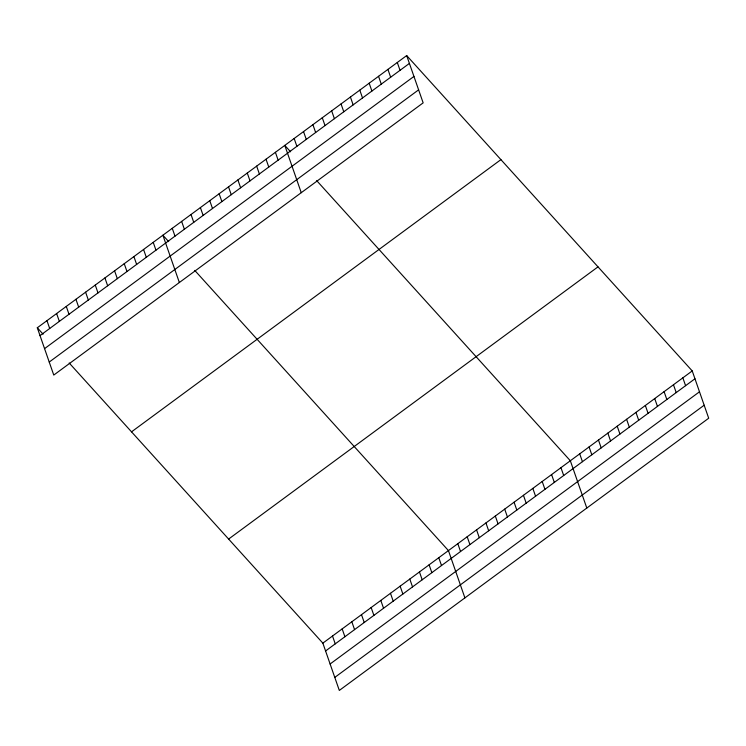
<?xml version="1.0" encoding="UTF-8"?>
<svg xmlns="http://www.w3.org/2000/svg" width="746" height="746" viewBox="0 0 746 746"><rect width="100%" height="100%" fill="white"/><g stroke="black" fill="none" stroke-linecap="round" stroke-linejoin="round"><path stroke-width="1.12" d="M406.682 55.568L423.15 102.864L53.768 375.07L37.3 327.774L406.682 55.568L692.232 370.93L708.7 418.226L339.318 690.432L322.85 643.136L69.192 362.994M40.032 335.616L409.405 63.41M44.564 348.634L413.946 76.428M49.236 362.052L418.618 89.846M131.529 431.841L500.911 159.635M228.621 539.06L597.994 266.863M322.85 643.136L692.232 370.93M325.582 650.978L694.964 378.772M330.114 663.996L699.496 391.79M334.786 677.405L704.168 405.209M290.586 151.802L284.785 145.395L301.253 192.692M316.677 180.616L570.336 460.758L586.804 508.054M168.689 241.629L162.889 235.223L179.357 282.52M194.781 270.444L448.439 550.585L464.907 597.882M37.3 327.774L43.1 334.18M682.851 377.84L685.583 385.682M673.479 384.75L676.202 392.592M664.099 391.659L666.831 399.502M654.727 398.569L657.45 406.411M645.346 405.479L648.078 413.321M635.974 412.389L638.697 420.231M626.593 419.299L629.326 427.141M617.212 426.208L619.945 434.051M607.841 433.118L610.573 440.961M598.46 440.028L601.192 447.87M589.088 446.938L591.82 454.78M579.707 453.848L582.44 461.69M560.955 467.667L563.687 475.51M551.583 474.577L554.315 482.42M397.301 62.477L400.033 70.32M542.202 481.487L544.934 489.329M387.929 69.387L390.652 77.23M532.831 488.397L535.563 496.239M378.548 76.297L381.281 84.139M523.45 495.307L526.182 503.149M369.177 83.207L371.9 91.049M514.078 502.217L516.81 510.059M359.796 90.117L362.528 97.959M504.697 509.126L507.429 516.969M350.415 97.027L353.147 104.869M495.325 516.036L498.048 523.878M341.043 103.936L343.775 111.779M485.944 522.946L488.677 530.788M331.662 110.846L334.394 118.689M476.573 529.856L479.296 537.698M322.291 117.756L325.023 125.598M467.192 536.766L469.924 544.608M312.91 124.666L315.642 132.508M457.82 543.675L460.543 551.518M303.538 131.576L306.27 139.418M294.157 138.486L296.889 146.328M438.779 557.7L441.511 565.543M429.118 564.825L431.85 572.667M275.405 152.305L278.137 160.148M419.457 571.94L422.189 579.782M266.033 159.215L268.765 167.057M409.796 579.064L412.529 586.897M256.652 166.125L259.384 173.967M400.136 586.179L402.868 594.021M247.28 173.035L250.013 180.877M390.475 593.294L393.207 601.136M237.899 179.945L240.632 187.787M380.814 600.418L383.547 608.26M228.528 186.854L231.251 194.697M371.154 607.533L373.886 615.375M219.147 193.764L221.879 201.606M361.493 614.657L364.225 622.5M209.775 200.674L212.498 208.516M351.832 621.772L354.564 629.615M200.394 207.584L203.126 215.426M342.172 628.897L344.904 636.739M191.023 214.494L193.746 222.336M332.511 636.012L335.243 643.854M181.642 221.403L184.374 229.246M172.261 228.313L174.993 236.156M153.228 242.347L155.961 250.18M143.568 249.462L146.3 257.305M133.907 256.577L136.639 264.42M124.246 263.702L126.979 271.544M114.586 270.817L117.318 278.659M104.925 277.941L107.657 285.783M95.264 285.056L97.996 292.898M85.603 292.18L88.336 300.023M75.943 299.295L78.675 307.138M66.282 306.42L69.014 314.262M56.621 313.534L59.354 321.377M46.961 320.649L49.693 328.492"/></g></svg>
